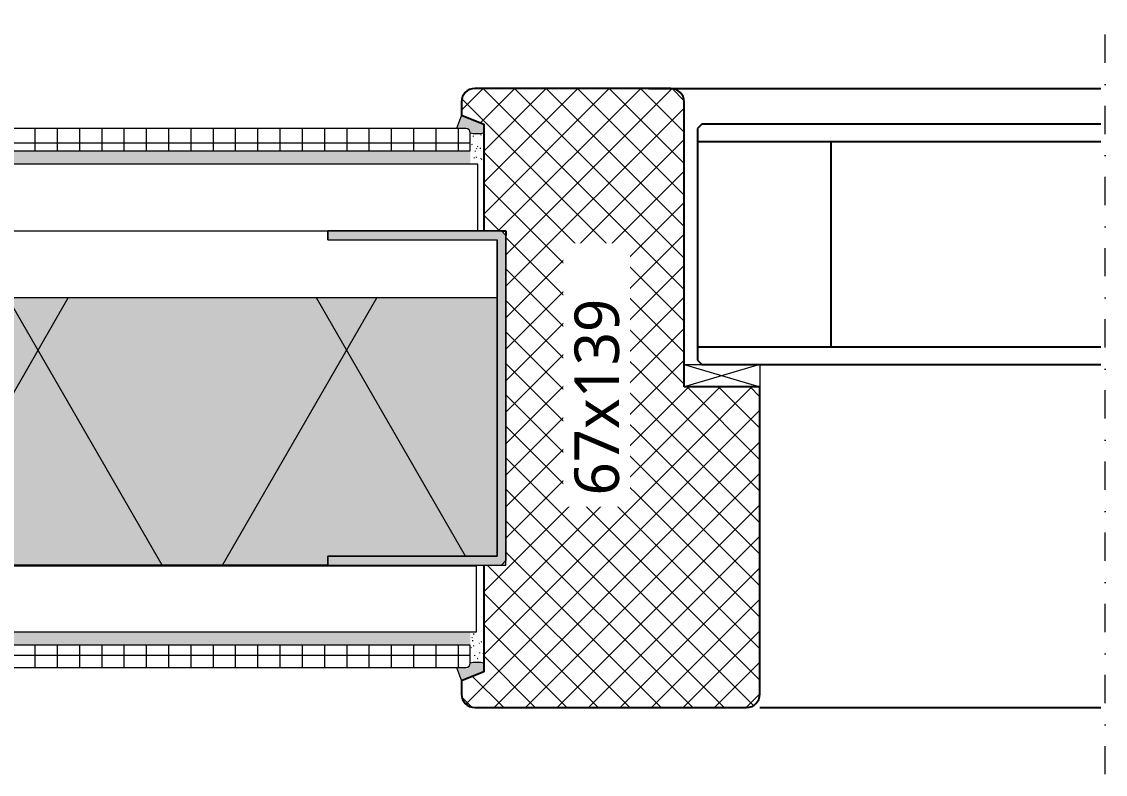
# Model space of a CAD drawing. Header units: millimetres. Extents: x -14863 to -6053, y 1430 to 7872.
# Drawn here: x -12162.6 to -11919.4, y 6745.6 to 6914.6 of the extents above; entities that cross this region are included whole.
import ezdxf

# ---------------------------------------------------------------- set-up
doc = ezdxf.new("R2010")
doc.units = ezdxf.units.MM
doc.linetypes.add('Dash dot', pattern=[15.875, 6.35, -4.7625, 0, -4.7625])
for name, color, linetype, lineweight in [('A-ANNO-NOTE', 131, 'Continuous', 18), ('A-DETL-GENF', 92, 'Continuous', 18), ('A-DETL-MBND', 5, 'Continuous', 25)]:
    doc.layers.add(name, color=color, linetype=linetype, lineweight=lineweight)
doc.styles.add('Segoe UI', font='segoeui.ttf', dxfattribs={"height": 10})
pattern_1 = [(207, (-12060.413, 6777.61), (-3.77829049, -3.0474614), [0.16764, -7.982, 0.16764, -4.432, -1]), (207, (-12060.413, 6777.61), (-3.77829049, -3.0474614), [-12.75, 0.16764, -0.83236]), (238, (-12060.413, 6777.61), (-1.66906841, -4.55814772), [0.16764, -7.932, 0.16764, -8.032, -1]), (238, (-12060.413, 6777.61), (-1.66906841, -4.55814772), [-16.3, 0.16764, -0.83236]), (261, (-12060.413, 6777.61), (0.24462463, -4.84795408), [0.16764, -7.832, 0.16764, -4.362, -1]), (261, (-12060.413, 6777.61), (0.24462463, -4.84795408), [-12.53, 0.16764, -0.83236])]
pattern_2 = [(207, (-12060.413, 6882.61), (-3.77829049, -3.0474614), [0.16764, -7.982, 0.16764, -4.432, -1]), (207, (-12060.413, 6882.61), (-3.77829049, -3.0474614), [-12.75, 0.16764, -0.83236]), (238, (-12060.413, 6882.61), (-1.66906841, -4.55814772), [0.16764, -7.932, 0.16764, -8.032, -1]), (238, (-12060.413, 6882.61), (-1.66906841, -4.55814772), [-16.3, 0.16764, -0.83236]), (261, (-12060.413, 6882.61), (0.24462463, -4.84795408), [0.16764, -7.832, 0.16764, -4.362, -1]), (261, (-12060.413, 6882.61), (0.24462463, -4.84795408), [-12.53, 0.16764, -0.83236])]

# ---------------------------------------------------------------- blocks, each defined once
blk = doc.blocks.new('30 kitvoeg - schuine kitvoeg-4456953-32_1 Binnenkozijnen - hout')
at = {"layer": 'A-DETL-GENF'}
blk.add_hatch(color=256, dxfattribs=at).paths.add_polyline_path([(0, 0), (2, -5), (4, -5), (4.11, -3.5), (4, -2), (3.74, -1.97), (3.5, -1.87), (3.29, -1.71), (3.13, -1.5), (3.03, -1.26), (3, -1), (3, 1.09), (2, 0.73)])
blk.add_line((3, 1.09), (0, 0), dxfattribs=at)
blk = doc.blocks.new('42 wandtegel - tegel-4982365-32_1 Binnenkozijnen - hout')
at = {"layer": 'A-DETL-GENF', "lineweight": 13}
h = blk.add_hatch(dxfattribs=at)
h.set_pattern_fill('FP_5', color=256, style=0, pattern_type=2)
h.set_pattern_definition([(180, (-12060.413, 6777.61), (-6e-16, -5), []), (270, (-12060.413, 6777.61), (5, 3e-16), [])])
h.paths.add_polyline_path([(125.5, 8), (2.24, 7.97), (2, 7.87), (1.79, 7.71), (1.63, 7.5), (1.53, 7.26), (1.5, 7), (1.5, 3), (126.5, 3), (126.47, 7.26), (126.37, 7.5), (126.21, 7.71), (126, 7.87), (125.76, 7.97)])
h = blk.add_hatch(dxfattribs=at)
h.set_pattern_fill('FP_4', color=256, style=0, pattern_type=2)
h.set_pattern_definition(pattern_1)
h.paths.add_polyline_path([(-1.5, 7), (-1.5, 0), (1.5, 0), (1.5, 7), (0, 6.89)])
h = blk.add_hatch(dxfattribs=at)
h.set_pattern_fill('FP_4', color=256, style=0, pattern_type=2)
h.set_pattern_definition(pattern_1)
h.paths.add_polyline_path([(2.5, 3), (1.5, 3), (1.5, 0), (126.5, 0), (126.5, 3), (114.17, 3)])
at = {"layer": 'A-DETL-GENF'}
for p, q in [((125.5, 8), (2.5, 8)), ((1.5, 7), (1.5, 3)), ((1.5, 3), (126.5, 3))]:
    blk.add_line(p, q, dxfattribs=at)
for centre, radius, start, end in [((2.5, 7), 1, 90, 180), ((125.5, 7), 1, 360, 90), ((0, 16.8), 9.91, 261.296, 278.704)]:
    blk.add_arc(centre, radius, start, end, dxfattribs=at)
blk = doc.blocks.new('30 kitvoeg - schuine kitvoeg-4456954-32_1 Binnenkozijnen - hout')
at = {"layer": 'A-DETL-GENF'}
blk.add_hatch(color=256, dxfattribs=at).paths.add_polyline_path([(0, 0), (3, -1.09), (3.03, 1.26), (3.13, 1.5), (3.29, 1.71), (3.5, 1.87), (3.74, 1.97), (4, 2), (4.11, 3.5), (4, 5), (2, 5), (0.4, 1)])
blk.add_line((0, 0), (3, -1.09), dxfattribs=at)
blk = doc.blocks.new('42 wandtegel - tegel-4982361-32_1 Binnenkozijnen - hout')
at = {"layer": 'A-DETL-GENF', "lineweight": 13}
h = blk.add_hatch(dxfattribs=at)
h.set_pattern_fill('FP_107', color=256, style=0, pattern_type=2)
h.set_pattern_definition(pattern_2)
h.paths.add_polyline_path([(-0.21, 0), (-1.5, 0), (-1.5, -7), (0, -6.89), (1.5, -7), (1.5, 0)])
h = blk.add_hatch(dxfattribs=at)
h.set_pattern_fill('FP_107', color=256, style=0, pattern_type=2)
h.set_pattern_definition(pattern_2)
h.paths.add_polyline_path([(1.5, 0), (1.5, -3), (112.5, -3), (112.5, 0), (2.5, 0)])
h = blk.add_hatch(dxfattribs=at)
h.set_pattern_fill('FP_108', color=256, style=0, pattern_type=2)
h.set_pattern_definition([(180, (-12060.413, 6882.61), (-6e-16, -5), []), (270, (-12060.413, 6882.61), (5, 3e-16), [])])
h.paths.add_polyline_path([(37.82, -3), (1.5, -3), (1.53, -7.26), (1.63, -7.5), (1.79, -7.71), (2, -7.87), (2.24, -7.97), (2.5, -8), (114.76, -7.97), (115, -7.87), (115.21, -7.71), (115.37, -7.5), (115.47, -7.26), (115.5, -7), (114, -6.89), (112.5, -7), (112.5, -3)])
at = {"layer": 'A-DETL-GENF'}
for p, q in [((112.5, -3), (1.5, -3)), ((1.5, -3), (1.5, -7)), ((2.5, -8), (114.5, -8))]:
    blk.add_line(p, q, dxfattribs=at)
for centre, radius, start, end in [((0, -16.8), 9.91, 81.296, 98.704), ((2.5, -7), 1, 180, 270), ((114.5, -7), 1, 270, 0)]:
    blk.add_arc(centre, radius, start, end, dxfattribs=at)
blk = doc.blocks.new('32 houten stijl var I - 67x139 _17sp_-V48-32_1 Binnenkozijnen - hout')
at = {"layer": 'A-DETL-GENF', "lineweight": 13}
h = blk.add_hatch(dxfattribs=at)
h.set_pattern_fill('FP_117', color=256, style=0, pattern_type=2)
h.set_pattern_definition([(45, (12063.913, -6899.61), (-3.5355339, 3.5355339), []), (135, (12063.913, -6899.61), (-3.5355339, -3.5355339), [])])
h.paths.add_polyline_path([(64, -139), (64.78, -138.9), (65.5, -138.6), (66.12, -138.12), (66.6, -137.5), (66.9, -136.78), (67, -136), (67, -67), (50, -67), (50, -3), (49.9, -2.22), (49.6, -1.5), (49.12, -0.88), (48.5, -0.4), (47.78, -0.1), (47, 0), (3, 0), (2.22, -0.1), (1.5, -0.4), (0.88, -0.88), (0.4, -1.5), (0.1, -2.22), (0, -3), (0, -6), (5, -8), (5, -32), (10, -32), (10, -107), (5, -107), (5, -131), (0, -133), (0, -136), (0.1, -136.78), (0.4, -137.5), (0.88, -138.12), (1.5, -138.6), (2.22, -138.9), (3, -139), (42.02, -139)])
at = {"layer": 'A-DETL-GENF', "lineweight": 25}
for p, q in [((47, 0), (3, 0)), ((0, -3), (0, -6)), ((50, -67), (50, -3)), ((0, -6), (5, -8)), ((5, -8), (5, -32)), ((9, -32), (10, -32)), ((10, -32), (10, -33)), ((67, -67), (50, -67)), ((67, -136), (67, -67)), ((5, -107), (5, -131)), ((5, -131), (0, -133)), ((0, -133), (0, -136)), ((3, -139), (64, -139))]:
    blk.add_line(p, q, dxfattribs=at)
for centre, start, end in [((3, -3), 90, 180), ((47, -3), 0, 90), ((3, -136), 180, 270), ((64, -136), 270, 0)]:
    blk.add_arc(centre, 3, start, end, dxfattribs=at)
blk = doc.blocks.new('42 isolatie - Type 1-3760015-32_1 Binnenkozijnen - hout')
at = {"layer": 'A-DETL-GENF'}
h = blk.add_hatch(color=256, dxfattribs=at)
h.paths.add_polyline_path([(1.28, -0.8), (0.28, -0.8), (0.28, -1.8)])
h.paths.add_polyline_path([(44.6, -0.8), (40.28, -0.8), (40.28, -2.8), (2.28, -2.8), (2.28, -60.8), (396.97, -60.8), (396.97, -2.8), (358.97, -2.8), (358.97, -0.8), (120.95, -0.8)])
h.paths.add_polyline_path([(399.28, -0.8), (397.97, -0.8), (398.97, -1.8), (398.97, -60.8), (399.28, -60.8), (399.28, -1.8)])
at = {"layer": 'A-DETL-GENF', "lineweight": 13}
h = blk.add_hatch(dxfattribs=at)
h.set_pattern_fill('FP_118', color=256, style=0, pattern_type=2)
h.set_pattern_definition([(300, (0, -60.8), (-51.9615, -30), []), (240, (0, -60.8), (-51.9615, 30), [])])
h.paths.add_polyline_path([(1.28, -0.8), (0.28, -0.8), (0.28, -1.8)])
h.paths.add_polyline_path([(44.6, -0.8), (40.28, -0.8), (40.28, -2.8), (2.28, -2.8), (2.28, -60.8), (396.97, -60.8), (396.97, -2.8), (358.97, -2.8), (358.97, -0.8), (120.95, -0.8)])
h.paths.add_polyline_path([(399.28, -0.8), (397.97, -0.8), (398.97, -1.8), (398.97, -60.8), (399.28, -60.8), (399.28, -1.8)])
at = {"layer": 'A-DETL-GENF'}
for p, q in [((1.28, -0.8), (0.28, -0.8)), ((0.28, -0.8), (0.28, -1.8)), ((1.28, -0.8), (0.28, -0.8)), ((0.28, -0.8), (0.28, -1.8)), ((358.97, -0.8), (40.28, -0.8)), ((399.28, -60.8), (399.28, -0.8)), ((2.28, -60.8), (396.97, -60.8)), ((2.28, -60.8), (396.97, -60.8)), ((398.97, -60.8), (399.28, -60.8)), ((398.97, -60.8), (399.28, -60.8))]:
    blk.add_line(p, q, dxfattribs=at)
blk = doc.blocks.new('40 gipsplaat - D15-2699480-32_1 Binnenkozijnen - hout')
at = {"layer": 'A-DETL-GENF'}
for p, q in [((0, 0), (0, -15)), ((352.4, 0), (33.71, 0)), ((386.15, -15), (386.15, 0)), ((0, -15), (386.15, -15))]:
    blk.add_line(p, q, dxfattribs=at)
blk = doc.blocks.new('40 gipsplaat - D15-2699481-32_1 Binnenkozijnen - hout')
at = {"layer": 'A-DETL-GENF', "lineweight": 13}
h = blk.add_hatch(dxfattribs=at)
h.set_pattern_fill('FP_119', color=256, style=0, pattern_type=2)
h.set_pattern_definition([(0, (12445.516, -6782.61), (0, 25), []), (0, (12445.516, -6780.11), (0, 25), []), (0, (12445.516, -6777.61), (0, 25), []), (0, (12445.516, -6775.11), (0, 25), [])])
h.paths.add_polyline_path([(0, -15), (385, -15), (385, 0), (0, 0), (0, -11.03)])
at = {"layer": 'A-DETL-GENF'}
for p, q in [((0, 0), (0, -15)), ((351.6, 0), (32.92, 0)), ((385, -15), (385, 0)), ((0, -15), (125.6, -15)), ((131.6, -15), (139.6, -15)), ((214.6, -15), (221.6, -15)), ((228.6, -15), (229.6, -15)), ((244.6, -15), (252.6, -15)), ((258.6, -15), (385, -15))]:
    blk.add_line(p, q, dxfattribs=at)
blk = doc.blocks.new('32 binnendeur-horizontaal - D 54 _sp17_-2392887-32_1 Binnenkozijnen - hout')
at = {"layer": 'A-DETL-GENF', "lineweight": 25}
for p, q in [((-944.26, 1052.46), (-945.26, 1051.46)), ((-945.26, 1051.46), (-945.26, 1048.46)), ((-854.72, 1052.46), (-944.26, 1052.46)), ((-915.26, 1048.46), (-945.26, 1048.46)), ((-945.26, 1048.46), (-945.26, 1002.46)), ((-854.72, 1048.46), (-945.26, 1048.46)), ((-915.26, 1002.46), (-915.26, 1048.46)), ((-945.26, 1002.46), (-945.26, 999.46)), ((-945.26, 1002.46), (-915.26, 1002.46)), ((-945.26, 1002.46), (-854.72, 1002.46)), ((-945.26, 999.46), (-944.26, 998.46)), ((-944.26, 998.46), (-854.72, 998.46))]:
    blk.add_line(p, q, dxfattribs=at)
at = {"layer": 'A-DETL-GENF'}
for p, q in [((-948.26, 998.46), (-931.26, 998.46)), ((-948.26, 993.46), (-948.26, 998.46)), ((-948.26, 998.46), (-931.26, 993.46)), ((-931.26, 998.46), (-948.26, 993.46)), ((-931.26, 998.46), (-931.26, 993.46)), ((-931.26, 993.46), (-948.26, 993.46))]:
    blk.add_line(p, q, dxfattribs=at)
blk = doc.blocks.new('22 verzwaard metalstud profiel - 75 mm-V51-32_1 Binnenkozijnen - hout')
at = {"layer": 'A-DETL-GENF'}
blk.add_hatch(color=256, dxfattribs=at).paths.add_polyline_path([(-37.5, 40), (-37.5, 1), (-36.5, 0), (36.5, 0), (37.5, 1), (37.5, 40), (35.5, 40), (35.5, 2), (-35.5, 2), (-35.5, 40)])
for p, q in [((-35.5, 40), (-37.5, 40)), ((-37.5, 40), (-37.5, 1)), ((-37.5, 40), (-37.5, 1)), ((-37.5, 40), (-35.5, 40)), ((-35.5, 2), (-35.5, 40)), ((-35.5, 40), (-35.5, 2)), ((37.5, 40), (35.5, 40)), ((35.5, 40), (35.5, 2)), ((35.5, 40), (35.5, 2)), ((35.5, 40), (37.5, 40)), ((37.5, 1), (37.5, 40)), ((37.5, 40), (37.5, 1)), ((-37.5, 1), (-36.5, 0)), ((-37.5, 1), (-36.5, 0)), ((-36.5, 0), (36.5, 0)), ((36.5, 0), (-36.5, 0)), ((35.5, 2), (-35.5, 2)), ((-35.5, 2), (35.5, 2)), ((36.5, 0), (37.5, 1)), ((37.5, 1), (36.5, 0))]:
    blk.add_line(p, q, dxfattribs=at)
blk = doc.blocks.new('00 afbreeklijn 1 s l - Type 1-2324111-32_1 Binnenkozijnen - hout')
at = {"layer": 'A-DETL-GENF', "linetype": 'Dash dot'}
blk.add_line((154, 0), (-15, 0), dxfattribs=at)

msp = doc.modelspace()

# ---------------------------------------------------------------- linework, layer by layer
at = {"layer": 'A-DETL-MBND'}
for p, q in [((-12021.91, 6899.61), (-11920.38, 6899.61)), ((-11996.91, 6760.61), (-11920.38, 6760.61))]:
    msp.add_line(p, q, dxfattribs=at)

# ---------------------------------------------------------------- block references
at = {"layer": 'A-DETL-GENF', "linetype": 'Dash dot', "rotation": 270}
msp.add_blockref('00 afbreeklijn 1 s l - Type 1-2324111-32_1 Binnenkozijnen - hout', (-11919.38, 6899.61), dxfattribs=at)
at = {"layer": 'A-DETL-GENF', "lineweight": 25}
msp.add_blockref('32 houten stijl var I - 67x139 _17sp_-V48-32_1 Binnenkozijnen - hout', (-12063.91, 6899.61), dxfattribs=at)
at = {"layer": 'A-DETL-GENF'}
for name, p, rotation in [('30 kitvoeg - schuine kitvoeg-4456954-32_1 Binnenkozijnen - hout', (-12063.91, 6893.61), 270.0000000000002), ('42 wandtegel - tegel-4982361-32_1 Binnenkozijnen - hout', (-12060.41, 6882.61), 180), ('40 gipsplaat - D15-2699480-32_1 Binnenkozijnen - hout', (-12060.2, 6867.61), 180), ('22 verzwaard metalstud profiel - 75 mm-V51-32_1 Binnenkozijnen - hout', (-12053.91, 6830.11), 90.00000000000003), ('42 isolatie - Type 1-3760015-32_1 Binnenkozijnen - hout', (-12053.63, 6791.81), 180), ('42 wandtegel - tegel-4982365-32_1 Binnenkozijnen - hout', (-12060.41, 6777.61), 180), ('30 kitvoeg - schuine kitvoeg-4456953-32_1 Binnenkozijnen - hout', (-12063.91, 6766.61), 89.99999999999973)]:
    msp.add_blockref(name, p, dxfattribs=dict(at, rotation=rotation))
for name, p in [('32 binnendeur-horizontaal - D 54 _sp17_-2392887-32_1 Binnenkozijnen - hout', (-11065.65, 5839.15)), ('40 gipsplaat - D15-2699481-32_1 Binnenkozijnen - hout', (-12445.52, 6792.61))]:
    msp.add_blockref(name, p, dxfattribs=at)

# ---------------------------------------------------------------- next in the draw order: texts
at = {"layer": 'A-ANNO-NOTE', "lineweight": 13, "insert": (-12038.54, 6808.24), "char_height": 10, "width": 54.1139, "attachment_point": 1, "rotation": 90, "style": 'Segoe UI', "bg_fill": 3, "box_fill_scale": 1.25, "bg_fill_color": 9, "bg_fill_true_color": 13158600, "bg_fill_transparency": 0}
msp.add_mtext('67x139', dxfattribs=at)

doc.saveas('drawing.dxf')
